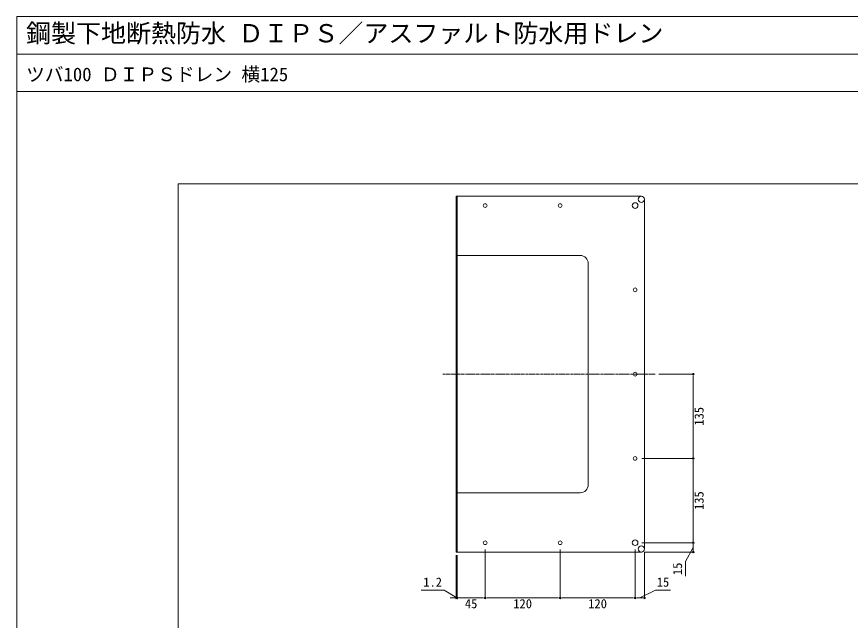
# Model space of a CAD drawing. Units: millimetres, scale not verified. Extents: x -1380 to 1380, y -955 to 955.
# Drawn here: x -1380 to -46, y -12 to 955 of the extents above; entities that cross this region are included whole.
import ezdxf
from ezdxf.enums import TextEntityAlignment as Align

# ---------------------------------------------------------------- set-up
doc = ezdxf.new("R2010")
doc.units = ezdxf.units.MM
doc.header["$LTSCALE"] = 3
doc.linetypes.add('USER1', pattern=[2, 1.25, -0.25, 0.25, -0.25])
for name, color, linetype, lineweight in [('0-0_0', 7, 'Continuous', 15), ('0-2_L-2', 7, 'Continuous', 18), ('0-3_L-1', 7, 'Continuous', 18), ('0-4_L-5', 2, 'USER1', 18), ('0-7_WAKU', 7, 'Continuous', 18), ('0-9_SUNPO', 7, 'Continuous', 18)]:
    doc.layers.add(name, color=color, linetype=linetype, lineweight=lineweight)
doc.styles.add('ＭＳ ゴシック', font='')
doc.styles.get('ＭＳ ゴシック').set_extended_font_data('MS Gothic')

# ---------------------------------------------------------------- blocks, each defined once
blk = doc.blocks.new('_DOT')
at = {"layer": '0-0_0'}
for p, q in [((-0.5, 0), (-1, 0)), ((0.25, 0), (-0.25, 0))]:
    blk.add_line(p, q, dxfattribs=at)
blk.add_circle((0, 0), 0.25, dxfattribs=at)

msp = doc.modelspace()

# ---------------------------------------------------------------- linework, layer by layer
at = {"layer": '0-0_0', "lineweight": 18}
msp.add_line((-1380.23, 895.108), (1379.77, 895.108), dxfattribs=at)
msp.add_lwpolyline([(-1121.48, -807.392), (1121.02, -807.392), (1121.02, 687.608), (-1121.48, 687.608)], close=True, dxfattribs=at)
at = {"layer": '0-2_L-2'}
for p, q in [((-675.31, 572.608), (-478.292, 572.608)), ((-465.292, 382.608), (-465.292, 559.608)), ((-465.292, 382.608), (-465.292, 205.608)), ((-675.31, 192.608), (-478.292, 192.608))]:
    msp.add_line(p, q, dxfattribs=at)
for centre, start, end in [((-478.292, 559.608), 0, 90), ((-478.292, 205.608), 270, 0)]:
    msp.add_arc(centre, 13, start, end, dxfattribs=at)
at = {"layer": '0-3_L-1'}
for p, q in [((-380.31, 667.608), (-675.31, 667.608)), ((-375.31, 382.608), (-375.31, 662.608)), ((-375.31, 382.608), (-375.31, 102.608)), ((-380.31, 97.608), (-675.31, 97.608))]:
    msp.add_line(p, q, dxfattribs=at)
for points in [[(-675.31, 382.608), (-675.31, 667.608), (-676.51, 667.608), (-676.51, 382.608)], [(-675.31, 382.608), (-675.31, 97.608), (-676.51, 97.608), (-676.51, 382.608)]]:
    msp.add_lwpolyline(points, dxfattribs=at)
for centre, radius in [((-380.31, 662.608), 5), ((-630.31, 652.608), 3), ((-510.31, 652.608), 3), ((-390.31, 652.608), 4.5), ((-390.31, 517.608), 3), ((-390.31, 382.608), 3), ((-390.31, 247.608), 3), ((-630.31, 112.608), 3), ((-510.31, 112.608), 3), ((-390.31, 112.608), 4.5), ((-380.31, 102.608), 5)]:
    msp.add_circle(centre, radius, dxfattribs=at)
at = {"layer": '0-4_L-5'}
for p, q in [((-675.31, 572.608), (-675.31, 192.608)), ((-697.972, 382.608), (-357.576, 382.608))]:
    msp.add_line(p, q, dxfattribs=at)
at = {"layer": '0-7_WAKU'}
for points in [[(-1380.23, -954.892), (1379.77, -954.892), (1379.77, 955.108), (-1380.23, 955.108)], [(1379.77, 835.108), (-1380.23, 835.108), (-1380.23, 955.108), (1379.77, 955.108)]]:
    msp.add_lwpolyline(points, close=True, dxfattribs=at)
at = {"layer": '0-9_SUNPO'}
for p, q in [((-352.576, 382.608), (-297.259, 382.608)), ((-297.259, 252.608), (-297.259, 377.608)), ((-379.31, 247.608), (-297.259, 247.608)), ((-379.31, 247.608), (-297.259, 247.608)), ((-297.259, 117.608), (-297.259, 242.608)), ((-379.31, 112.608), (-297.259, 112.608)), ((-379.31, 112.608), (-297.259, 112.608)), ((-297.259, 102.608), (-297.259, 107.608)), ((-630.31, 101.608), (-630.31, 24.263)), ((-630.31, 101.608), (-630.31, 24.263)), ((-510.31, 101.608), (-510.31, 24.263)), ((-510.31, 101.608), (-510.31, 24.263)), ((-390.31, 101.608), (-390.31, 24.263)), ((-390.31, 101.608), (-390.31, 24.263)), ((-375.31, 97.608), (-375.31, 24.263)), ((-375.31, 97.608), (-297.259, 97.608)), ((-676.51, 92.608), (-676.51, 24.263)), ((-675.31, 92.608), (-675.31, 24.263)), ((-675.31, 92.608), (-675.31, 24.263)), ((-681.51, 24.263), (-686.51, 24.263)), ((-676.51, 24.263), (-675.31, 24.263)), ((-676.51, 24.263), (-675.31, 24.263)), ((-670.31, 24.263), (-665.31, 24.263)), ((-670.31, 24.263), (-635.31, 24.263)), ((-625.31, 24.263), (-515.31, 24.263)), ((-505.31, 24.263), (-395.31, 24.263)), ((-385.31, 24.263), (-380.31, 24.263))]:
    msp.add_line(p, q, dxfattribs=at)
for points in [[(-297.259, 105.108), (-309.759, 82.774), (-309.759, 58.845)], [(-675.91, 24.263), (-695.845, 36.763), (-732.87, 36.763)], [(-382.81, 24.263), (-357.598, 36.763), (-333.669, 36.763)]]:
    msp.add_lwpolyline(points, dxfattribs=at)

# ---------------------------------------------------------------- block references
at = {"layer": '0-9_SUNPO', "xscale": 5, "yscale": 5}
for p, rotation in [((-297.259, 382.608), 90), ((-297.259, 247.608), 270), ((-297.259, 247.608), 90), ((-297.259, 112.608), 270), ((-297.259, 112.608), 90), ((-297.259, 97.608), 270), ((-675.31, 24.263), 180), ((-675.31, 24.263), 180), ((-630.31, 24.263), 180), ((-510.31, 24.263), 180), ((-390.31, 24.263), 180)]:
    msp.add_blockref('_DOT', p, dxfattribs=dict(at, rotation=rotation))
for p in [(-676.51, 24.263), (-630.31, 24.263), (-510.31, 24.263), (-390.31, 24.263), (-375.31, 24.263)]:
    msp.add_blockref('_DOT', p, dxfattribs=at)

# ---------------------------------------------------------------- texts
at = {"layer": '0-7_WAKU', "style": 'ＭＳ ゴシック'}
for s, height, p in [('鋼製下地断熱防水 ＤＩＰＳ／アスファルト防水用ドレン', 29.33, (-1365.23, 905.108)), ('ツバ100 ＤＩＰＳドレン 横125', 21.99, (-1365.23, 845.108))]:
    msp.add_text(s, height=height, dxfattribs=at).set_placement(p, align=Align.BOTTOM_LEFT)
at = {"layer": '0-9_SUNPO', "style": 'ＭＳ ゴシック'}
for s, p in [('135', (-276.259, 300.108)), ('135', (-276.259, 165.108)), ('15', (-310.759, 60.81))]:
    msp.add_text(s, height=14.66, rotation=90, dxfattribs=at).set_placement(p, align=Align.BOTTOM_LEFT)
for s, p in [('1.2', (-729.358, 37.763)), ('15', (-355.634, 37.763)), ('45', (-662.81, 3.263)), ('120', (-585.31, 3.263)), ('120', (-465.31, 3.263))]:
    msp.add_text(s, height=14.66, dxfattribs=at).set_placement(p, align=Align.BOTTOM_LEFT)

doc.saveas('drawing.dxf')
